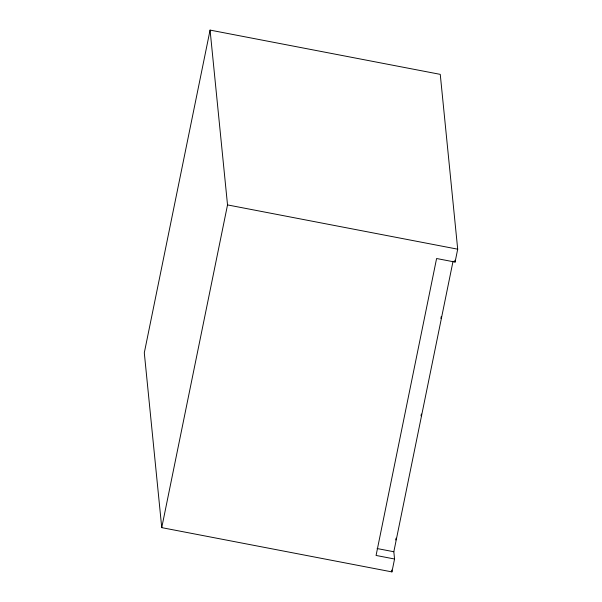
<?xml version="1.0" encoding="UTF-8"?>
<svg xmlns="http://www.w3.org/2000/svg" width="602" height="602" viewBox="0 0 602 602"><rect width="100%" height="100%" fill="white"/><g stroke="black" fill="none" stroke-linecap="round" stroke-linejoin="round"><path stroke-width="0.9" d="M394.551 559.01L376.069 555.45L436.593 258.514L455.074 262.073L457.701 249.183L440.258 74.362L210.075 30.1L144.299 352.817L161.742 527.638L391.925 571.9L394.551 559.01L393.828 551.748L453.043 261.245M161.742 527.638L227.526 204.913L210.075 30.1M395.725 539.986L396.101 538.15M421.024 415.877L421.392 414.041M440.882 318.435L441.258 316.592M227.526 204.913L457.701 249.183M377.108 548.535L393.828 551.748M454.894 260.26L455.074 262.073M391.736 570.034L391.925 571.9"/></g></svg>
